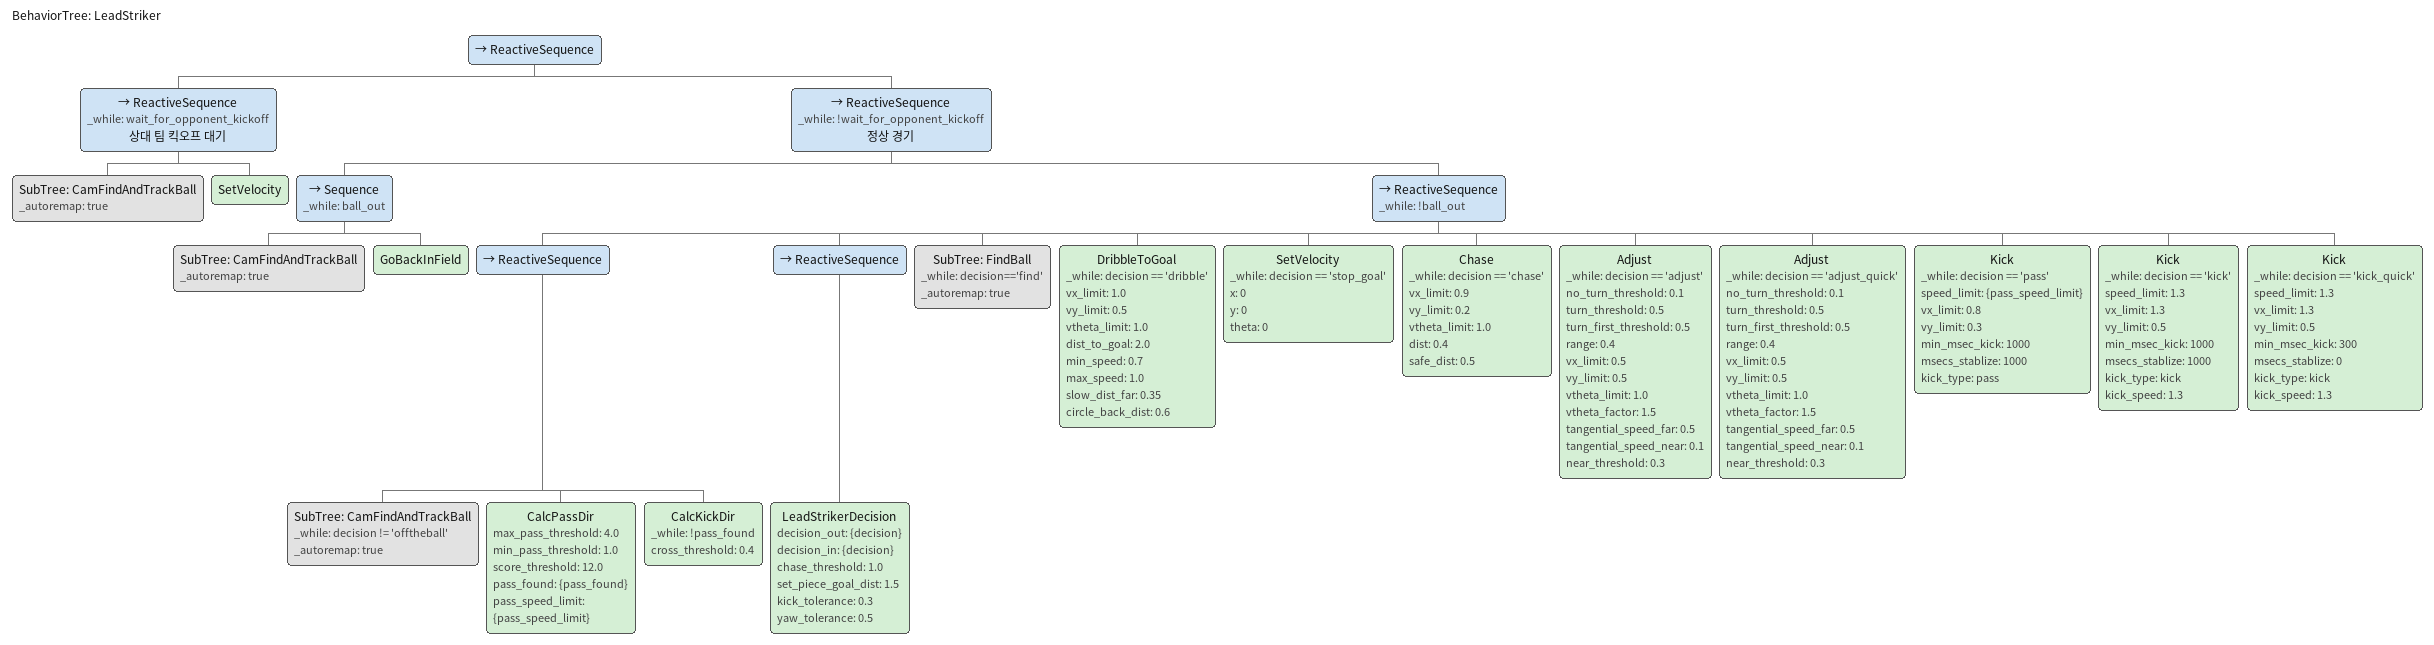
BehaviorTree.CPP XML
<root BTCPP_format="4" >
   <include path="./cam_find_and_track_ball.xml" />
   <include path="./locate.xml" />
   <include path="./find_ball.xml" />

   <BehaviorTree ID="LeadStriker">
      <ReactiveSequence>
         <!-- 자기 위치 추정 -->

         <!-- 공 위치 알 때만 로컬라이제이션(공 위치에 대한 find상태가 아님을 의미)-->

         <!-- 상대 킥오프 대기 -->
         <ReactiveSequence _while="wait_for_opponent_kickoff" name="상대 팀 킥오프 대기">
            <SubTree ID="CamFindAndTrackBall" _autoremap="true" />
            <SetVelocity />
         </ReactiveSequence>

         <!-- 정상 경기 -->
         <ReactiveSequence _while="!wait_for_opponent_kickoff" name="정상 경기">

            <!-- 공이 아웃된 경우 -->
            <Sequence _while="ball_out">
               <SubTree ID="CamFindAndTrackBall" _autoremap="true" />
               <GoBackInField />
            </Sequence>

            <!-- 공이 인플레이 -->
            <ReactiveSequence _while="!ball_out">
               <ReactiveSequence>
                  <!-- 공 추적 -->
                  <SubTree ID="CamFindAndTrackBall" _while="decision != 'offtheball'" _autoremap="true" />
                  <CalcPassDir max_pass_threshold="4.0" min_pass_threshold="1.0" score_threshold="12.0" pass_found="{pass_found}" pass_speed_limit="{pass_speed_limit}"/>
                  <CalcKickDir _while="!pass_found" cross_threshold="0.4"/>
                </ReactiveSequence>

                <ReactiveSequence>
                <!-- Strategy & Tactics Layer (Parameter Injection + Decision) -->
                <LeadStrikerDecision decision_out="{decision}" decision_in="{decision}"
                    chase_threshold="1.0" set_piece_goal_dist="1.5" kick_tolerance="0.3" yaw_tolerance="0.5" />
                </ReactiveSequence>

                <!-- 행동 실행 -->
                <SubTree ID="FindBall" _while="decision=='find'" _autoremap="true" />

                <!-- Dribble To Goal -->
                <DribbleToGoal _while="decision == 'dribble'" vx_limit="1.0" vy_limit="0.5" vtheta_limit="1.0" dist_to_goal="2.0" min_speed="0.7" max_speed="1.0" slow_dist_far="0.35" circle_back_dist="0.6" />

                <!-- Goal Scored Stop -->
                <SetVelocity _while="decision == 'stop_goal'" x="0" y="0" theta="0" />

                <!-- Chase -->
                <Chase _while="decision == 'chase'" vx_limit="0.9" vy_limit="0.2" vtheta_limit="1.0" dist="0.4" safe_dist="0.5" />

                <!-- Adjust -->
                <Adjust _while="decision == 'adjust'" no_turn_threshold="0.1" turn_threshold="0.5" turn_first_threshold="0.5" range="0.4" vx_limit="0.5" vy_limit="0.5" vtheta_limit="1.0" vtheta_factor="1.5" tangential_speed_far="0.5" tangential_speed_near="0.1" near_threshold="0.3" />

                <!-- Adjust: adjust_quick -->
                <Adjust _while="decision == 'adjust_quick'" no_turn_threshold="0.1" turn_threshold="0.5" turn_first_threshold="0.5" range="0.4" vx_limit="0.5" vy_limit="0.5" vtheta_limit="1.0" vtheta_factor="1.5" tangential_speed_far="0.5" tangential_speed_near="0.1" near_threshold="0.3" />

                <!-- Pass -->
                <Kick _while="decision == 'pass'" speed_limit="{pass_speed_limit}" vx_limit="0.8" vy_limit="0.3" min_msec_kick="1000" msecs_stablize="1000" kick_type="pass" />

                <!-- Kick -->
                <Kick _while="decision == 'kick'" speed_limit="1.3" vx_limit="1.3" vy_limit="0.5" min_msec_kick="1000" msecs_stablize="1000" kick_type="kick" kick_speed="1.3" />

                <!-- Kick: kick_quick -->
                <Kick _while="decision == 'kick_quick'" speed_limit="1.3" vx_limit="1.3" vy_limit="0.5" min_msec_kick="300" msecs_stablize="0" kick_type="kick" kick_speed="1.3" />

            </ReactiveSequence>
         </ReactiveSequence>
      </ReactiveSequence>
   </BehaviorTree>
</root>
